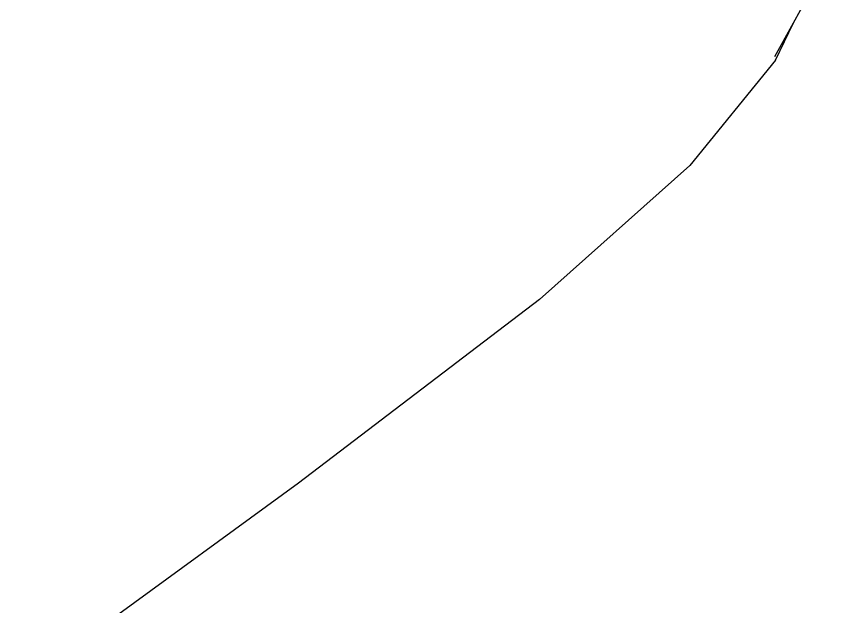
# Model space of a CAD drawing. Header units: millimetres. Extents: x -41292 to 298682, y -22072 to 33155.
# Drawn here: x 31803.3 to 31978.8, y -9101.6 to -8973.4 of the extents above; entities that cross this region are included whole.
import ezdxf

# ---------------------------------------------------------------- set-up
doc = ezdxf.new("R2010")
doc.units = ezdxf.units.MM

# ---------------------------------------------------------------- blocks, each defined once
blk = doc.blocks.new('rmfnasesx')
for p, q in [((59435.25, 6537.61), (59442.04, 6550)), ((59431.21, 6530.25), (59435.25, 6537.61)), ((59431.34, 6529.49), (59435.25, 6537.61)), ((59431.34, 6529.49), (59412.72, 6506.6)), ((59412.72, 6506.6), (59380.12, 6477.57)), ((59380.12, 6477.57), (59327.84, 6437.69)), ((59327.84, 6437.69), (58792.25, 6047.09))]:
    blk.add_line(p, q)

msp = doc.modelspace()

# ---------------------------------------------------------------- block references
msp.add_blockref('rmfnasesx', (-27463.27, -15512.43))

doc.saveas('drawing.dxf')
